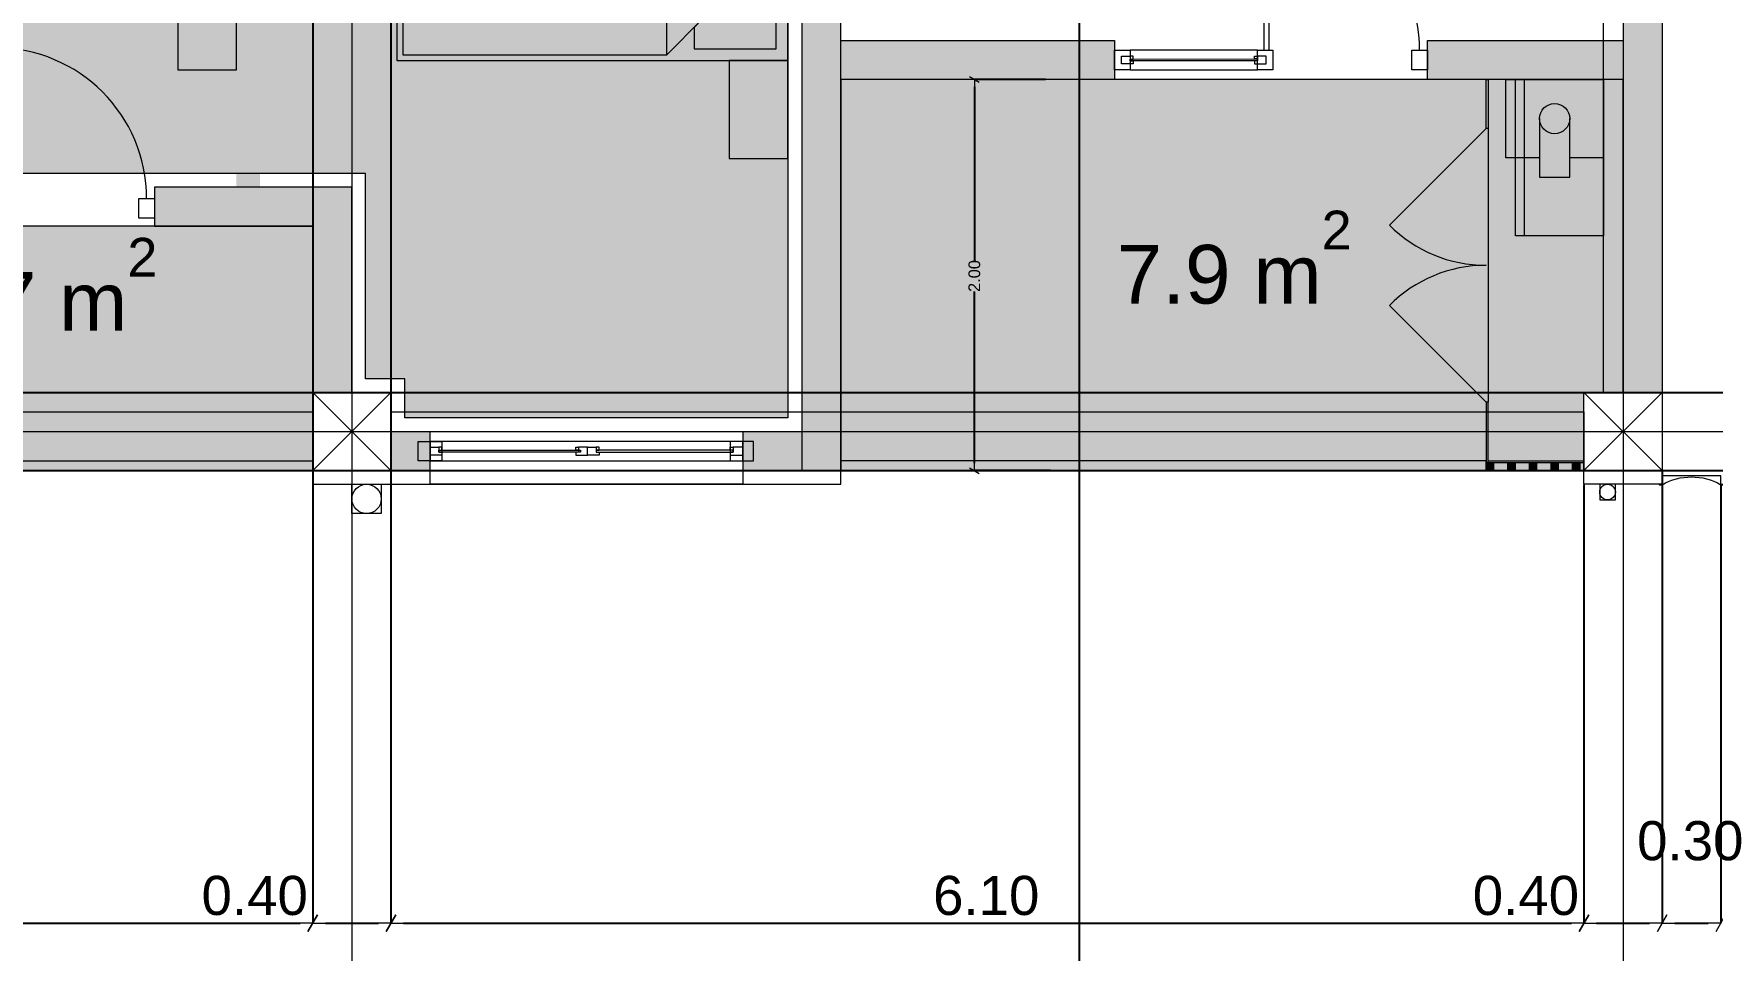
# Model space of a CAD drawing. Header units: millimetres. Extents: x 475616349 to 476941521, y 4620115302 to 4621446928.
# Drawn here: x 476481777 to 476490362, y 4620338040 to 4620342729 of the extents above; entities that cross this region are included whole.
import ezdxf

# ---------------------------------------------------------------- set-up
doc = ezdxf.new("R2010")
doc.units = ezdxf.units.MM
doc.header["$MEASUREMENT"] = 0
for name, color, linetype, lineweight in [('2D Drafting - General_Pen_No__1_Pen_No__7', 7, 'Continuous', 0), ('2D Drafting - General_Pen_No__250_Pen_No__7_Pen_No__250', 7, 'Continuous', 0), ('2D Drafting - General_Pen_No__250_Pen_No__7_Pen_No__7', 7, 'Continuous', 0), ('2D Drafting - General_Pen_No__7_Pen_No__7_Pen_No__7', 7, 'Continuous', 0), ('Doors_Pen_No__7_Pen_No__7_Pen_No__7', 7, 'Continuous', 0), ('G-Anno-Nplt_Pen_No__151', 151, 'Continuous', 0), ('G-Anno-Nplt_Pen_No__4', 7, 'Continuous', 0), ('G-Anno-Nplt_Pen_No__42', 250, 'Continuous', 0), ('G-Anno-Nplt_Pen_No__7', 7, 'Continuous', 0), ('gegmebi_Pen_No__1_Pen_No__7', 7, 'Continuous', 0), ('gegmebi_Pen_No__7_Pen_No__7', 7, 'Continuous', 0), ('kar-panjara_Pen_No__7_Pen_No__7_Pen_No__7', 7, 'Continuous', 0), ('New_2D Drafting - General_Pen_No__250_Pen_No__7_Pen_No__255', 255, 'Continuous', 0), ('New_2D Drafting - General_Pen_No__2_Pen_No__250', 7, 'Continuous', 0), ('New_2D Drafting - General_Pen_No__30_Pen_No__9_Pen_No__9_Pen_No__255', 255, 'Continuous', 0), ('New_2D Drafting - General_Pen_No__30_Pen_No__9_Pen_No__9_Pen_No__7', 7, 'Continuous', 0), ('New_G-Anno-Nplt_Pen_No__4', 7, 'Continuous', 0), ('New_G-Anno-Nplt_Pen_No__42', 250, 'Continuous', 0), ('New_R03_Nakveti_Pen_No__4', 7, 'Continuous', 0), ('New_reg_nak_Pen_No__250', 7, 'Continuous', 0), ('New_reg_nak_Pen_No__7', 7, 'Continuous', 0), ('New_Structural - Bearing_Pen_No__250', 7, 'Continuous', 0), ('zoma_Pen_No__5_Pen_No__5', 5, 'Continuous', 0)]:
    doc.layers.add(name, color=color, linetype=linetype, lineweight=lineweight)
doc.layers.add('New_--aveji_Pen_No__251', color=7, linetype='Continuous', lineweight=0, true_color=0x656565)
for name, color, linetype in [('New_R03_Nakveti', 7, 'Continuous'), ('New_zoma', 7, 'Continuous'), ('zoma', 7, 'Continuous')]:
    doc.layers.add(name, color=color, linetype=linetype)
doc.styles.add('GENERATED_STYLE_1', font='arial.ttf')
doc.styles.add('GENERATED_STYLE_2', font='arial.ttf')
doc.dimstyles.new('GENERATED_STYLE__10', dxfattribs={"dimtxt": 100, "dimasz": 68.640772, "dimexe": 0.18, "dimexo": 900, "dimgap": 0.09, "dimtad": 1, "dimtih": 1, "dimtoh": 1, "dimlfac": 0.001, "dimzin": 0, "dimdsep": 46, "dimtxsty": 'GENERATED_STYLE_2', "dimblk": 'ARROWHEAD_2', "dimblk1": 'ARROWHEAD_2', "dimblk2": 'ARROWHEAD_2', "dimcen": 0.09, "dimclrd": 7, "dimclre": 7, "dimclrt": 7, "dimadec": 0, "dimazin": 0, "dimtfac": 1, "dimtdec": 4, "dimtmove": 0, "dimatfit": 3, "dimfxl": 1, "dimtolj": 1, "dimtzin": 0, "dimarcsym": 0})
doc.dimstyles.new('GENERATED_STYLE__29', dxfattribs={"dimtxt": 80.000001, "dimasz": 38, "dimexe": 0.18, "dimexo": 3, "dimgap": 0.09, "dimtad": 1, "dimlfac": 0.001, "dimzin": 0, "dimdsep": 46, "dimtxsty": 'GENERATED_STYLE_2', "dimblk": 'ARROWHEAD_2', "dimblk1": 'ARROWHEAD_2', "dimblk2": 'ARROWHEAD_2', "dimcen": 0.09, "dimclrd": 142, "dimclre": 142, "dimclrt": 142, "dimadec": 0, "dimazin": 0, "dimtfac": 1, "dimtdec": 4, "dimtmove": 0, "dimatfit": 3, "dimfxl": 1, "dimtolj": 1, "dimtzin": 0, "dimarcsym": 0})
doc.dimstyles.new('GENERATED_STYLE__3', dxfattribs={"dimtxt": 200, "dimasz": 64.421331, "dimexe": 0.18, "dimexo": 3, "dimgap": 0.09, "dimtad": 1, "dimtih": 1, "dimtoh": 1, "dimlfac": 0.001, "dimzin": 0, "dimdsep": 46, "dimtxsty": 'GENERATED_STYLE_2', "dimblk": 'ARROWHEAD_2', "dimblk1": 'ARROWHEAD_2', "dimblk2": 'ARROWHEAD_2', "dimcen": 0.09, "dimclrd": 142, "dimclre": 142, "dimclrt": 142, "dimadec": 0, "dimazin": 0, "dimtfac": 1, "dimtdec": 4, "dimtmove": 2, "dimatfit": 3, "dimfxl": 1, "dimtolj": 1, "dimtzin": 0, "dimarcsym": 0})
doc.dimstyles.new('GENERATED_STYLE__8', dxfattribs={"dimtxt": 60.000002, "dimasz": 38, "dimexe": 0.18, "dimexo": 3, "dimgap": 0.09, "dimtad": 1, "dimlfac": 0.001, "dimzin": 0, "dimdsep": 46, "dimtxsty": 'GENERATED_STYLE_2', "dimblk": 'ARROWHEAD_2', "dimblk1": 'ARROWHEAD_2', "dimblk2": 'ARROWHEAD_2', "dimcen": 0.09, "dimclrd": 142, "dimclre": 142, "dimclrt": 142, "dimadec": 0, "dimazin": 0, "dimtfac": 1, "dimtdec": 4, "dimtmove": 0, "dimatfit": 3, "dimfxl": 1, "dimtolj": 1, "dimtzin": 0, "dimarcsym": 0})
doc.dimstyles.new('GENERATED_STYLE__9', dxfattribs={"dimtxt": 100, "dimasz": 68.640772, "dimexe": 0.18, "dimexo": 900, "dimgap": 0.09, "dimtad": 1, "dimlfac": 0.001, "dimzin": 0, "dimdsep": 46, "dimtxsty": 'GENERATED_STYLE_2', "dimblk": 'ARROWHEAD_2', "dimblk1": 'ARROWHEAD_2', "dimblk2": 'ARROWHEAD_2', "dimcen": 0.09, "dimclrd": 7, "dimclre": 7, "dimclrt": 7, "dimadec": 0, "dimazin": 0, "dimtfac": 1, "dimtdec": 4, "dimtmove": 0, "dimatfit": 3, "dimfxl": 1, "dimtolj": 1, "dimtzin": 0, "dimarcsym": 0})

# ---------------------------------------------------------------- blocks, each defined once
blk = doc.blocks.new('Bed Layout 23_2')
at = {"layer": 'New_R03_Nakveti_Pen_No__4', "color": 7, "linetype": 'Continuous', "lineweight": 0}
for p, q in [((-900, 0), (-1399.9, 0)), ((-1399.9, 0), (-1399.9, -300)), ((-900, -300), (-900, 0)), ((900, 0), (-900, 0)), ((-900, 0), (-900, -2000)), ((1399.9, 0), (900, 0)), ((900, 0), (900, -300)), ((900, -2000), (900, 0)), ((1399.9, -300), (1399.9, 0)), ((-1399.9, -300), (-900, -300)), ((900, -300), (1399.9, -300)), ((-690, -440), (-870, -620)), ((0, -440), (-690, -440)), ((-690, -440), (-690, -620)), ((690, -440), (0, -440)), ((870, -620), (690, -440)), ((690, -440), (690, -620)), ((-870, -620), (-870, -1970)), ((-870, -620), (-690, -620)), ((870, -620), (690, -620)), ((870, -1970), (870, -620)), ((-870, -1970), (0, -1970)), ((0, -1970), (870, -1970)), ((-900, -2000), (900, -2000))]:
    blk.add_line(p, q, dxfattribs=at)
at = {"layer": 'New_R03_Nakveti_Pen_No__4', "color": 7, "linetype": 'Continuous', "lineweight": 0, "flags": 128}
for points in [[(-60, -440), (-60, -60), (-840, -60), (-840, -480), (-730, -480), (-690, -440)], [(690, -440), (730, -480), (840, -480), (840, -60), (60, -60), (60, -440)]]:
    blk.add_lwpolyline(points, close=True, dxfattribs=at)
blk = doc.blocks.new('ARROWHEAD_2')
at = {"color": 0, "linetype": 'Continuous', "lineweight": 0}
for p, q in [((0, 0), (-1, 0)), ((-0.38, -0.66), (0.38, 0.66))]:
    blk.add_line(p, q, dxfattribs=at)
blk = doc.blocks.new('*D4013')
at = {"layer": 'Defpoints', "color": 0, "linetype": 'Continuous', "transparency": 16777216}
for p in [(476486588, 4620342493.8), (476486955, 4620342493.8), (476486980.4, 4620340493.8)]:
    blk.add_point(p, dxfattribs=at)
at = {"layer": 'New_zoma', "color": 142, "linetype": 'Continuous', "lineweight": -2, "transparency": 16777216}
for p, q in [((476486952, 4620342493.8), (476486587.8, 4620342493.8)), ((476486588, 4620342455.8), (476486588, 4620341567.5)), ((476486588, 4620340531.8), (476486588, 4620341410.6)), ((476486977.4, 4620340493.8), (476486587.8, 4620340493.8))]:
    blk.add_line(p, q, dxfattribs=at)
at = {"layer": 'New_zoma', "color": 142, "linetype": 'Continuous', "lineweight": -2, "transparency": 16777216, "xscale": 38.00000000000001, "yscale": 38.00000000000001, "zscale": 38.00000000000001}
for p, rotation in [((476486588, 4620342493.8), 90), ((476486588, 4620340493.8), 270)]:
    blk.add_blockref('ARROWHEAD_2', p, dxfattribs=dict(at, rotation=rotation))
at = {"layer": 'New_zoma', "color": 142, "linetype": 'Continuous', "lineweight": 0, "transparency": 16777216, "insert": (476486588, 4620341489), "char_height": 60, "attachment_point": 5, "rotation": 90, "style": 'GENERATED_STYLE_2'}
blk.add_mtext('\\A1;2.00', dxfattribs=at)
blk = doc.blocks.new('*D4042')
at = {"layer": 'Defpoints', "color": 0, "linetype": 'Continuous', "transparency": 16777216}
for p in [(476476705, 4620355430.7), (476483205, 4620355430.7), (476483205, 4620338180.3)]:
    blk.add_point(p, dxfattribs=at)
at = {"layer": 'zoma', "color": 142, "linetype": 'Continuous', "lineweight": -2, "transparency": 16777216}
for p, q in [((476476705, 4620355427.7), (476476705, 4620338180.1)), ((476483205, 4620355427.7), (476483205, 4620338180.1)), ((476476769.4, 4620338180.3), (476483140.6, 4620338180.3))]:
    blk.add_line(p, q, dxfattribs=at)
at = {"layer": 'zoma', "color": 142, "linetype": 'Continuous', "lineweight": -2, "transparency": 16777216, "xscale": 64.4213309708986, "yscale": 64.4213309708986, "zscale": 64.4213309708986, "rotation": 180}
blk.add_blockref('ARROWHEAD_2', (476476705, 4620338180.3), dxfattribs=at)
at = {"layer": 'zoma', "color": 142, "linetype": 'Continuous', "lineweight": -2, "transparency": 16777216, "xscale": 64.4213309708986, "yscale": 64.4213309708986, "zscale": 64.4213309708986}
blk.add_blockref('ARROWHEAD_2', (476483205, 4620338180.3), dxfattribs=at)
at = {"layer": 'zoma', "color": 142, "linetype": 'Continuous', "lineweight": 0, "transparency": 16777216, "insert": (476479948.7, 4620338320.3), "char_height": 200, "attachment_point": 5, "style": 'GENERATED_STYLE_2'}
blk.add_mtext('\\A1;6.50', dxfattribs=at)
blk = doc.blocks.new('*D4043')
at = {"layer": 'Defpoints', "color": 0, "linetype": 'Continuous', "transparency": 16777216}
for p in [(476483205, 4620355430.7), (476483605, 4620355430.7), (476483605, 4620338180.3)]:
    blk.add_point(p, dxfattribs=at)
at = {"layer": 'zoma', "color": 142, "linetype": 'Continuous', "lineweight": -2, "transparency": 16777216}
for p, q in [((476483205, 4620355427.7), (476483205, 4620338180.1)), ((476483605, 4620355427.7), (476483605, 4620338180.1)), ((476483269.4, 4620338180.3), (476483540.6, 4620338180.3))]:
    blk.add_line(p, q, dxfattribs=at)
at = {"layer": 'zoma', "color": 142, "linetype": 'Continuous', "lineweight": -2, "transparency": 16777216, "xscale": 64.4213309708986, "yscale": 64.4213309708986, "zscale": 64.4213309708986, "rotation": 180}
blk.add_blockref('ARROWHEAD_2', (476483205, 4620338180.3), dxfattribs=at)
at = {"layer": 'zoma', "color": 142, "linetype": 'Continuous', "lineweight": -2, "transparency": 16777216, "xscale": 64.4213309708986, "yscale": 64.4213309708986, "zscale": 64.4213309708986}
blk.add_blockref('ARROWHEAD_2', (476483605, 4620338180.3), dxfattribs=at)
at = {"layer": 'zoma', "color": 142, "linetype": 'Continuous', "lineweight": 0, "transparency": 16777216, "insert": (476482908.2, 4620338320.3), "char_height": 200, "attachment_point": 5, "style": 'GENERATED_STYLE_2'}
blk.add_mtext('\\A1;0.40', dxfattribs=at)
blk = doc.blocks.new('*D4044')
at = {"layer": 'Defpoints', "color": 0, "linetype": 'Continuous', "transparency": 16777216}
for p in [(476483605, 4620355430.7), (476489705, 4620340424.1), (476489705, 4620338180.3)]:
    blk.add_point(p, dxfattribs=at)
at = {"layer": 'zoma', "color": 142, "linetype": 'Continuous', "lineweight": -2, "transparency": 16777216}
for p, q in [((476483605, 4620355427.7), (476483605, 4620338180.1)), ((476489705, 4620340421.1), (476489705, 4620338180.1)), ((476483669.4, 4620338180.3), (476489640.6, 4620338180.3))]:
    blk.add_line(p, q, dxfattribs=at)
at = {"layer": 'zoma', "color": 142, "linetype": 'Continuous', "lineweight": -2, "transparency": 16777216, "xscale": 64.4213309708986, "yscale": 64.4213309708986, "zscale": 64.4213309708986, "rotation": 180}
blk.add_blockref('ARROWHEAD_2', (476483605, 4620338180.3), dxfattribs=at)
at = {"layer": 'zoma', "color": 142, "linetype": 'Continuous', "lineweight": -2, "transparency": 16777216, "xscale": 64.4213309708986, "yscale": 64.4213309708986, "zscale": 64.4213309708986}
blk.add_blockref('ARROWHEAD_2', (476489705, 4620338180.3), dxfattribs=at)
at = {"layer": 'zoma', "color": 142, "linetype": 'Continuous', "lineweight": 0, "transparency": 16777216, "insert": (476486648.7, 4620338320.3), "char_height": 200, "attachment_point": 5, "style": 'GENERATED_STYLE_2'}
blk.add_mtext('\\A1;6.10', dxfattribs=at)
blk = doc.blocks.new('*D4045')
at = {"layer": 'Defpoints', "color": 0, "linetype": 'Continuous', "transparency": 16777216}
for p in [(476490105, 4620340493.8), (476489705, 4620340424.1), (476490105, 4620338180.3)]:
    blk.add_point(p, dxfattribs=at)
at = {"layer": 'zoma', "color": 142, "linetype": 'Continuous', "lineweight": -2, "transparency": 16777216}
for p, q in [((476490105, 4620340490.8), (476490105, 4620338180.1)), ((476489705, 4620340421.1), (476489705, 4620338180.1)), ((476489769.4, 4620338180.3), (476490040.6, 4620338180.3))]:
    blk.add_line(p, q, dxfattribs=at)
at = {"layer": 'zoma', "color": 142, "linetype": 'Continuous', "lineweight": -2, "transparency": 16777216, "xscale": 64.4213309708986, "yscale": 64.4213309708986, "zscale": 64.4213309708986, "rotation": 180}
blk.add_blockref('ARROWHEAD_2', (476489705, 4620338180.3), dxfattribs=at)
at = {"layer": 'zoma', "color": 142, "linetype": 'Continuous', "lineweight": -2, "transparency": 16777216, "xscale": 64.4213309708986, "yscale": 64.4213309708986, "zscale": 64.4213309708986}
blk.add_blockref('ARROWHEAD_2', (476490105, 4620338180.3), dxfattribs=at)
at = {"layer": 'zoma', "color": 142, "linetype": 'Continuous', "lineweight": 0, "transparency": 16777216, "insert": (476489408.2, 4620338320.3), "char_height": 200, "attachment_point": 5, "style": 'GENERATED_STYLE_2'}
blk.add_mtext('\\A1;0.40', dxfattribs=at)
blk = doc.blocks.new('*D4046')
at = {"layer": 'Defpoints', "color": 0, "linetype": 'Continuous', "transparency": 16777216}
for p in [(476490105, 4620340493.8), (476490405, 4620340423.6), (476490405, 4620338180.3)]:
    blk.add_point(p, dxfattribs=at)
at = {"layer": 'zoma', "color": 142, "linetype": 'Continuous', "lineweight": -2, "transparency": 16777216}
for p, q in [((476490105, 4620340490.8), (476490105, 4620338180.1)), ((476490405, 4620340420.6), (476490405, 4620338180.1)), ((476490169.4, 4620338180.3), (476490340.6, 4620338180.3))]:
    blk.add_line(p, q, dxfattribs=at)
at = {"layer": 'zoma', "color": 142, "linetype": 'Continuous', "lineweight": -2, "transparency": 16777216, "xscale": 64.4213309708986, "yscale": 64.4213309708986, "zscale": 64.4213309708986, "rotation": 180}
blk.add_blockref('ARROWHEAD_2', (476490105, 4620338180.3), dxfattribs=at)
at = {"layer": 'zoma', "color": 142, "linetype": 'Continuous', "lineweight": -2, "transparency": 16777216, "xscale": 64.4213309708986, "yscale": 64.4213309708986, "zscale": 64.4213309708986}
blk.add_blockref('ARROWHEAD_2', (476490405, 4620338180.3), dxfattribs=at)
at = {"layer": 'zoma', "color": 142, "linetype": 'Continuous', "lineweight": 0, "transparency": 16777216, "insert": (476490248.7, 4620338600.3), "char_height": 200, "attachment_point": 5, "style": 'GENERATED_STYLE_2'}
blk.add_mtext('\\A1;0.30', dxfattribs=at)
blk = doc.blocks.new('*D3923')
at = {"layer": 'Defpoints', "color": 0, "linetype": 'Continuous', "transparency": 16777216}
for p in [(476467805.1, 4620355693.7), (476533682.1, 4620355693.7), (476467805.1, 4620340493.7)]:
    blk.add_point(p, dxfattribs=at)
at = {"layer": 'zoma', "color": 7, "linetype": 'Continuous', "lineweight": -2, "transparency": 16777216}
for p, q in [((476468705.1, 4620355693.7), (476533682.3, 4620355693.7)), ((476533682.1, 4620355625.1), (476533682.1, 4620348251.7)), ((476533682.1, 4620340562.4), (476533682.1, 4620347923.8)), ((476468705.1, 4620340493.7), (476533682.3, 4620340493.7))]:
    blk.add_line(p, q, dxfattribs=at)
at = {"layer": 'zoma', "color": 7, "linetype": 'Continuous', "lineweight": -2, "transparency": 16777216, "xscale": 68.64077230571034, "yscale": 68.64077230571034, "zscale": 68.64077230571034}
for p, rotation in [((476533682.1, 4620355693.7), 90), ((476533682.1, 4620340493.7), 270)]:
    blk.add_blockref('ARROWHEAD_2', p, dxfattribs=dict(at, rotation=rotation))
at = {"layer": 'zoma', "color": 7, "linetype": 'Continuous', "lineweight": 0, "transparency": 16777216, "insert": (476533682.1, 4620348087.8), "char_height": 100, "attachment_point": 5, "rotation": 90, "style": 'GENERATED_STYLE_2'}
blk.add_mtext('\\A1;15.20', dxfattribs=at)
blk = doc.blocks.new('*D3924')
at = {"layer": 'Defpoints', "color": 0, "linetype": 'Continuous', "transparency": 16777216}
for p in [(476467805.1, 4620340893.7), (476533022.8, 4620340893.7), (476467805.1, 4620340493.7)]:
    blk.add_point(p, dxfattribs=at)
at = {"layer": 'zoma', "color": 7, "linetype": 'Continuous', "lineweight": -2, "transparency": 16777216}
for p, q in [((476468705.1, 4620340893.7), (476533022.9, 4620340893.7)), ((476533022.8, 4620340825.1), (476533022.8, 4620340562.4)), ((476468705.1, 4620340493.7), (476533022.9, 4620340493.7)), ((476533022.8, 4620340493.7), (476533022.8, 4620340196.9))]:
    blk.add_line(p, q, dxfattribs=at)
at = {"layer": 'zoma', "color": 7, "linetype": 'Continuous', "lineweight": -2, "transparency": 16777216, "xscale": 68.64077230571034, "yscale": 68.64077230571034, "zscale": 68.64077230571034}
for p, rotation in [((476533022.8, 4620340893.7), 90), ((476533022.8, 4620340493.7), 270)]:
    blk.add_blockref('ARROWHEAD_2', p, dxfattribs=dict(at, rotation=rotation))
at = {"layer": 'zoma', "color": 7, "linetype": 'Continuous', "lineweight": 0, "transparency": 16777216, "insert": (476532893, 4620340196.9), "char_height": 100, "attachment_point": 5, "rotation": 90, "style": 'GENERATED_STYLE_2'}
blk.add_mtext('\\A1;0.40', dxfattribs=at)
blk = doc.blocks.new('*D3925')
at = {"layer": 'Defpoints', "color": 0, "linetype": 'Continuous', "transparency": 16777216}
for p in [(476531705.1, 4620345093.7), (476532893, 4620345093.7), (476467805.1, 4620340893.7)]:
    blk.add_point(p, dxfattribs=at)
at = {"layer": 'zoma', "color": 7, "linetype": 'Continuous', "lineweight": -2, "transparency": 16777216}
for p, q in [((476532605.1, 4620345093.7), (476532893.2, 4620345093.7)), ((476532893, 4620345025.1), (476532893, 4620343119.2)), ((476532893, 4620340962.4), (476532893, 4620342855.6)), ((476468705.1, 4620340893.7), (476532893.2, 4620340893.7))]:
    blk.add_line(p, q, dxfattribs=at)
at = {"layer": 'zoma', "color": 7, "linetype": 'Continuous', "lineweight": -2, "transparency": 16777216, "xscale": 68.64077230571034, "yscale": 68.64077230571034, "zscale": 68.64077230571034}
for p, rotation in [((476532893, 4620345093.7), 90), ((476532893, 4620340893.7), 270)]:
    blk.add_blockref('ARROWHEAD_2', p, dxfattribs=dict(at, rotation=rotation))
at = {"layer": 'zoma', "color": 7, "linetype": 'Continuous', "lineweight": 0, "transparency": 16777216, "insert": (476532893, 4620342987.4), "char_height": 100, "attachment_point": 5, "rotation": 90, "style": 'GENERATED_STYLE_2'}
blk.add_mtext('\\A1;4.20', dxfattribs=at)
blk = doc.blocks.new('*D3947')
at = {"layer": 'Defpoints', "color": 0, "linetype": 'Continuous', "transparency": 16777216}
for p in [(476467805.1, 4620340493.8), (476531355.1, 4620340493.8), (476531705.1, 4620330975.6)]:
    blk.add_point(p, dxfattribs=at)
at = {"layer": 'zoma', "color": 7, "linetype": 'Continuous', "lineweight": -2, "transparency": 16777216}
for p, q in [((476468705.1, 4620340493.8), (476531355.3, 4620340493.8)), ((476531355.1, 4620340425.1), (476531355.1, 4620335848.4)), ((476531355.1, 4620331044.3), (476531355.1, 4620335589.5)), ((476530805.1, 4620330975.6), (476531354.9, 4620330975.6))]:
    blk.add_line(p, q, dxfattribs=at)
at = {"layer": 'zoma', "color": 7, "linetype": 'Continuous', "lineweight": -2, "transparency": 16777216, "xscale": 68.64077230571034, "yscale": 68.64077230571034, "zscale": 68.64077230571034}
for p, rotation in [((476531355.1, 4620340493.8), 90), ((476531355.1, 4620330975.6), 270)]:
    blk.add_blockref('ARROWHEAD_2', p, dxfattribs=dict(at, rotation=rotation))
at = {"layer": 'zoma', "color": 7, "linetype": 'Continuous', "lineweight": 0, "transparency": 16777216, "insert": (476531355.1, 4620335719), "char_height": 100, "attachment_point": 5, "rotation": 90, "style": 'GENERATED_STYLE_2'}
blk.add_mtext('\\A1;9.52', dxfattribs=at)

msp = doc.modelspace()

# ---------------------------------------------------------------- hatches: boundary and pattern name
at = {"layer": '2D Drafting - General_Pen_No__250_Pen_No__7_Pen_No__7', "linetype": 'Continuous', "lineweight": 0}
for points in [[(476485705.012, 4620347968.75), (476485705.012, 4620340493.76), (476485905.012, 4620340493.76), (476485905.012, 4620347968.75)], [(476489905.012, 4620347893.75), (476489905.012, 4620340893.75), (476490105.012, 4620340893.75), (476490105.012, 4620347893.75)], [(476482934.986, 4620345309.35), (476482985.049, 4620345309.35), (476482985.049, 4620345211.226), (476482934.986, 4620345211.226), (476482934.986, 4620341943.75), (476482814.986, 4620341943.75), (476482814.986, 4620345309.35)], [(476487305.006, 4620342493.75), (476485905.012, 4620342493.75), (476485905.012, 4620342693.75), (476487305.006, 4620342693.75)], [(476489905.012, 4620342493.75), (476488905.006, 4620342493.75), (476488905.006, 4620342693.75), (476489905.012, 4620342693.75)], [(476489214.911, 4620342493.75), (476489214.911, 4620342243.75), (476489204.911, 4620342243.75), (476489204.911, 4620342493.75)], [(476483205.15, 4620341743.75), (476483205.15, 4620341943.75), (476482395.224, 4620341943.75), (476482395.224, 4620341743.75)], [(476483205.012, 4620341943.75), (476483205.012, 4620340893.75), (476483405.012, 4620340893.75), (476483405.012, 4620341943.75)], [(476489204.911, 4620340843.75), (476489204.911, 4620340533.75), (476489214.911, 4620340533.75), (476489214.911, 4620340843.75)], [(476483804.932, 4620340493.76), (476483804.932, 4620340693.76), (476483605.012, 4620340693.76), (476483605.012, 4620340493.76)], [(476485705.012, 4620340493.76), (476485705.012, 4620340693.76), (476485404.936, 4620340693.76), (476485404.936, 4620340493.76)], [(476489214.911, 4620340543.75), (476489705.012, 4620340543.75), (476489705.012, 4620340533.75), (476489214.911, 4620340533.75)]]:
    msp.add_hatch(color=7, dxfattribs=at).paths.add_polyline_path(points)
at = {"layer": 'G-Anno-Nplt_Pen_No__151', "linetype": 'Continuous', "lineweight": 0, "true_color": 0x1f2f3f}
msp.add_hatch(color=169, dxfattribs=at).paths.add_polyline_path([(476479475.012, 4620342013.75), (476479475.012, 4620347943.487), (476479875.012, 4620347943.487), (476479875.012, 4620348383.675), (476483135.012, 4620348383.675), (476483135.012, 4620347698.75), (476484055.16, 4620347698.75), (476484055.16, 4620347768.75), (476485264.824, 4620347768.75), (476485264.824, 4620347368.75), (476485635.012, 4620347368.75), (476485705.012, 4620347368.75), (476485705.012, 4620345316.836), (476485635.012, 4620345316.836), (476485635.012, 4620340763.757), (476483675.012, 4620340763.757), (476483675.012, 4620340963.75), (476483475.012, 4620340963.75), (476483475.012, 4620342013.75)])
at = {"layer": 'G-Anno-Nplt_Pen_No__42', "linetype": 'Continuous', "lineweight": 0}
msp.add_hatch(color=250, dxfattribs=at).paths.add_polyline_path([(476483205.012, 4620340493.75), (476483205.012, 4620341743.75), (476479405.012, 4620341743.75), (476479405.012, 4620340493.75)])
at = {"layer": 'New_2D Drafting - General_Pen_No__250_Pen_No__7_Pen_No__255', "linetype": 'Continuous', "lineweight": 0}
for points in [[(476489805.012, 4620342493.75), (476489305.012, 4620342493.746), (476489305.016, 4620342093.75), (476489478.001, 4620342093.752), (476489478.002, 4620341993.749), (476489632.028, 4620341993.75), (476489632.027, 4620342093.753), (476489805.016, 4620342093.755)], [(476489805.012, 4620342493.75), (476489355.012, 4620342493.75), (476489355.012, 4620341693.75), (476489805.012, 4620341693.75)]]:
    msp.add_hatch(color=255, dxfattribs=at).paths.add_polyline_path(points)
at = {"layer": 'New_2D Drafting - General_Pen_No__30_Pen_No__9_Pen_No__9_Pen_No__255', "linetype": 'Continuous', "lineweight": 0}
for points in [[(476489244.911, 4620340493.75), (476489244.911, 4620340533.75), (476489204.911, 4620340533.75), (476489204.911, 4620340493.75)], [(476489354.911, 4620340493.75), (476489354.911, 4620340533.75), (476489314.911, 4620340533.75), (476489314.911, 4620340493.75)], [(476489464.911, 4620340493.75), (476489464.911, 4620340533.75), (476489424.911, 4620340533.75), (476489424.911, 4620340493.75)], [(476489574.911, 4620340493.75), (476489574.911, 4620340533.75), (476489534.911, 4620340533.75), (476489534.911, 4620340493.75)], [(476489684.911, 4620340493.75), (476489684.911, 4620340533.75), (476489644.911, 4620340533.75), (476489644.911, 4620340493.75)]]:
    msp.add_hatch(color=255, dxfattribs=at).paths.add_polyline_path(points)
at = {"layer": 'New_G-Anno-Nplt_Pen_No__42', "linetype": 'Continuous', "lineweight": 0}
msp.add_hatch(color=250, dxfattribs=at).paths.add_polyline_path([(476485905.012, 4620342493.75), (476485905.012, 4620340493.75), (476489705.012, 4620340493.75), (476489705.012, 4620340893.75), (476489905.012, 4620340893.75), (476489905.012, 4620342493.75)])

# ---------------------------------------------------------------- linework, layer by layer
at = {"layer": '2D Drafting - General_Pen_No__1_Pen_No__7', "color": 7, "linetype": 'Continuous', "lineweight": 0}
for p, q in [((476483205.012, 4620340493.75), (476483605.012, 4620340893.75)), ((476483605.012, 4620340493.75), (476483205.012, 4620340893.75)), ((476489705.012, 4620340493.75), (476490105.012, 4620340893.75)), ((476490105.012, 4620340493.75), (476489705.012, 4620340893.75))]:
    msp.add_line(p, q, dxfattribs=at)
at = {"layer": '2D Drafting - General_Pen_No__1_Pen_No__7', "color": 7, "linetype": 'Continuous', "lineweight": 0, "flags": 128}
for points in [[(476489805.012, 4620340893.75), (476489805.012, 4620347893.75), (476490105.012, 4620347893.75), (476490105.012, 4620340893.75)], [(476483605.012, 4620340493.75), (476483205.012, 4620340493.75), (476483205.012, 4620340893.75), (476483605.012, 4620340893.75)], [(476490105.012, 4620340493.75), (476489705.012, 4620340493.75), (476489705.012, 4620340893.75), (476490105.012, 4620340893.75)], [(476483205.012, 4620340493.75), (476476705.012, 4620340493.75), (476476705.012, 4620340793.75), (476483205.012, 4620340793.75)], [(476489705.012, 4620340493.75), (476483605.012, 4620340493.75), (476483605.012, 4620340793.75), (476489705.012, 4620340793.75)]]:
    msp.add_lwpolyline(points, close=True, dxfattribs=at)
at = {"layer": '2D Drafting - General_Pen_No__1_Pen_No__7', "color": 7, "linetype": 'Continuous', "lineweight": 0}
for centre, radius in [((476483480.072, 4620340349.097), 75), ((476489825.536, 4620340384.097), 40)]:
    msp.add_circle(centre, radius, dxfattribs=at)
at = {"layer": '2D Drafting - General_Pen_No__250_Pen_No__7_Pen_No__250', "color": 7, "linetype": 'Continuous', "lineweight": 0, "flags": 128}
for points in [[(476485705.012, 4620347968.75), (476485705.012, 4620340493.76), (476485905.012, 4620340493.76), (476485905.012, 4620347968.75)], [(476487305.006, 4620342493.75), (476485905.012, 4620342493.75), (476485905.012, 4620342693.75), (476487305.006, 4620342693.75)], [(476489905.012, 4620342493.75), (476488905.006, 4620342493.75), (476488905.006, 4620342693.75), (476489905.012, 4620342693.75)], [(476489214.911, 4620342493.75), (476489214.911, 4620342243.75), (476489204.911, 4620342243.75), (476489204.911, 4620342493.75)], [(476483205.15, 4620341743.75), (476483205.15, 4620341943.75), (476482395.224, 4620341943.75), (476482395.224, 4620341743.75)], [(476483205.012, 4620341943.75), (476483205.012, 4620340893.75), (476483405.012, 4620340893.75), (476483405.012, 4620341943.75)], [(476489204.911, 4620340843.75), (476489204.911, 4620340533.75), (476489214.911, 4620340533.75), (476489214.911, 4620340843.75)], [(476489214.911, 4620340543.75), (476489705.012, 4620340543.75), (476489705.012, 4620340533.75), (476489214.911, 4620340533.75)]]:
    msp.add_lwpolyline(points, close=True, dxfattribs=at)
at = {"layer": '2D Drafting - General_Pen_No__7_Pen_No__7_Pen_No__7', "color": 7, "linetype": 'Continuous', "lineweight": 0, "flags": 128}
msp.add_lwpolyline([(476487385.01, 4620342543.788), (476488035.01, 4620342543.817), (476488035.006, 4620342643.756), (476487385.006, 4620342643.727)], close=True, dxfattribs=at)
at = {"layer": '2D Drafting - General_Pen_No__7_Pen_No__7_Pen_No__7', "color": 7, "linetype": 'Continuous', "lineweight": 0}
for centre in [(476488094.694, 4620342643.769), (476481584.913, 4620341885.53)]:
    msp.add_arc(centre, 770.311, 0.0057374, 90.0025306, dxfattribs=at)
at = {"layer": 'Doors_Pen_No__7_Pen_No__7_Pen_No__7', "color": 7, "linetype": 'Continuous', "lineweight": 0, "flags": 128}
msp.add_lwpolyline([(476488068.028, 4620342643.768), (476488094.694, 4620342643.769), (476488094.66, 4620343414.08), (476488067.994, 4620343414.079)], close=True, dxfattribs=at)
at = {"layer": 'G-Anno-Nplt_Pen_No__4', "color": 7, "linetype": 'Continuous', "lineweight": 0, "flags": 128}
for points in [[(476479475.012, 4620342013.75), (476479475.012, 4620347943.487), (476479875.012, 4620347943.487), (476479875.012, 4620348383.675), (476483135.012, 4620348383.675), (476483135.012, 4620347698.75), (476484055.16, 4620347698.75), (476484055.16, 4620347768.75), (476485264.824, 4620347768.75), (476485264.824, 4620347368.75), (476485635.012, 4620347368.75), (476485705.012, 4620347368.75), (476485705.012, 4620345316.836), (476485635.012, 4620345316.836), (476485635.012, 4620340763.757), (476483675.012, 4620340763.757), (476483675.012, 4620340963.75), (476483475.012, 4620340963.75), (476483475.012, 4620342013.75)], [(476483205.012, 4620340493.75), (476483205.012, 4620341743.75), (476479405.012, 4620341743.75), (476479405.012, 4620340493.75)]]:
    msp.add_lwpolyline(points, close=True, dxfattribs=at)
at = {"layer": 'gegmebi_Pen_No__1_Pen_No__7', "color": 7, "linetype": 'Continuous', "lineweight": 0, "flags": 128}
for points in [[(476489478.001, 4620342093.752), (476489305.016, 4620342093.75), (476489305.012, 4620342493.746), (476489805.012, 4620342493.75), (476489805.016, 4620342093.755), (476489632.027, 4620342093.753)], [(476489477.999, 4620342293.75), (476489478.002, 4620341993.749), (476489632.028, 4620341993.75), (476489632.025, 4620342293.752)]]:
    msp.add_lwpolyline(points, dxfattribs=at)
at = {"layer": 'gegmebi_Pen_No__7_Pen_No__7', "color": 7, "linetype": 'Continuous', "lineweight": 0}
for p, q in [((476483405.072, 4620340274.097), (476483405.072, 4620340424.097)), ((476483405.072, 4620340424.097), (476483555.072, 4620340424.097)), ((476483555.072, 4620340424.097), (476483555.072, 4620340274.097)), ((476489785.536, 4620340424.097), (476489785.536, 4620340344.097)), ((476489865.536, 4620340424.097), (476489785.536, 4620340424.097)), ((476489865.536, 4620340344.097), (476489865.536, 4620340424.097)), ((476489785.536, 4620340344.097), (476489865.536, 4620340344.097)), ((476483555.072, 4620340274.097), (476483405.072, 4620340274.097))]:
    msp.add_line(p, q, dxfattribs=at)
at = {"layer": 'kar-panjara_Pen_No__7_Pen_No__7_Pen_No__7', "color": 7, "linetype": 'Continuous', "lineweight": 0, "flags": 128}
for points in [[(476487385.01, 4620342543.788), (476487305.01, 4620342543.785), (476487305.006, 4620342643.785), (476487385.006, 4620342643.788)], [(476488115.01, 4620342543.76), (476488035.01, 4620342543.756), (476488035.006, 4620342643.756), (476488115.006, 4620342643.76)], [(476488905.01, 4620342543.837), (476488825.01, 4620342543.834), (476488825.006, 4620342643.834), (476488905.006, 4620342643.837)], [(476487340.007, 4620342613.725), (476487385.007, 4620342613.727), (476487385.008, 4620342598.727), (476487385.008, 4620342588.727), (476487400.008, 4620342588.728), (476487400.009, 4620342573.728), (476487340.009, 4620342573.725)], [(476487400.007, 4620342613.728), (476487385.007, 4620342613.727), (476487385.008, 4620342598.727), (476487400.008, 4620342598.728)], [(476487385.008, 4620342598.727), (476488035.008, 4620342598.756), (476488035.008, 4620342588.756), (476487385.008, 4620342588.727)], [(476488020.007, 4620342613.755), (476488035.007, 4620342613.756), (476488035.008, 4620342598.756), (476488020.008, 4620342598.755)], [(476488080.007, 4620342613.758), (476488035.007, 4620342613.756), (476488035.008, 4620342598.756), (476488035.008, 4620342588.756), (476488020.008, 4620342588.755), (476488020.009, 4620342573.755), (476488080.009, 4620342573.758)], [(476482395.228, 4620341785.598), (476482315.228, 4620341785.595), (476482315.224, 4620341885.595), (476482395.224, 4620341885.598)], [(476483864.609, 4620340543.323), (476483744.609, 4620340543.323), (476483744.609, 4620340643.323), (476483864.609, 4620340643.323)], [(476485404.936, 4620340643.322), (476483804.934, 4620340643.267), (476483804.934, 4620340543.322), (476485404.936, 4620340543.377)], [(476483804.934, 4620340613.207), (476483849.934, 4620340613.207), (476483849.934, 4620340598.207), (476483849.934, 4620340588.207), (476483864.609, 4620340588.207), (476483864.609, 4620340573.207), (476483804.934, 4620340573.207)], [(476483864.609, 4620340613.207), (476483849.934, 4620340613.207), (476483849.934, 4620340598.207), (476483864.609, 4620340598.207)], [(476483849.934, 4620340598.207), (476484573.774, 4620340598.207), (476484573.774, 4620340588.207), (476483849.934, 4620340588.207)], [(476484609.506, 4620340613.207), (476484564.506, 4620340613.207), (476484564.506, 4620340598.207), (476484564.506, 4620340588.207), (476484549.506, 4620340588.207), (476484549.506, 4620340573.207), (476484609.506, 4620340573.207)], [(476484549.506, 4620340613.207), (476484564.506, 4620340613.207), (476484564.506, 4620340598.207), (476484549.506, 4620340598.207)], [(476484609.506, 4620340613.207), (476484654.506, 4620340613.207), (476484654.506, 4620340598.207), (476484654.506, 4620340588.207), (476484669.506, 4620340588.207), (476484669.506, 4620340573.207), (476484609.506, 4620340573.207)], [(476484669.506, 4620340613.207), (476484654.506, 4620340613.207), (476484654.506, 4620340598.207), (476484669.506, 4620340598.207)], [(476485354.506, 4620340598.207), (476484654.506, 4620340598.207), (476484654.506, 4620340588.207), (476485354.506, 4620340588.207)], [(476485339.506, 4620340543.323), (476485459.506, 4620340543.323), (476485459.506, 4620340643.323), (476485339.506, 4620340643.323)], [(476485404.936, 4620340613.207), (476485354.506, 4620340613.207), (476485354.506, 4620340598.207), (476485354.506, 4620340588.207), (476485339.506, 4620340588.207), (476485339.506, 4620340573.207), (476485404.936, 4620340573.207)], [(476485339.506, 4620340613.207), (476485354.506, 4620340613.207), (476485354.506, 4620340598.207), (476485339.506, 4620340598.207)]]:
    msp.add_lwpolyline(points, close=True, dxfattribs=at)
at = {"layer": 'New_--aveji_Pen_No__251', "color": 251, "linetype": 'Continuous', "lineweight": 0, "true_color": 0x656565}
msp.add_lwpolyline([(476482514.986, 4620344342.896), (476482514.986, 4620342542.896), (476482814.986, 4620342542.896), (476482814.986, 4620344342.896)], close=True, dxfattribs=at)
at = {"layer": 'New_2D Drafting - General_Pen_No__30_Pen_No__9_Pen_No__9_Pen_No__7', "color": 7, "linetype": 'Continuous', "lineweight": 0, "flags": 128}
for points in [[(476489244.911, 4620340493.75), (476489244.911, 4620340533.75), (476489204.911, 4620340533.75), (476489204.911, 4620340493.75)], [(476489354.911, 4620340493.75), (476489354.911, 4620340533.75), (476489314.911, 4620340533.75), (476489314.911, 4620340493.75)], [(476489464.911, 4620340493.75), (476489464.911, 4620340533.75), (476489424.911, 4620340533.75), (476489424.911, 4620340493.75)], [(476489574.911, 4620340493.75), (476489574.911, 4620340533.75), (476489534.911, 4620340533.75), (476489534.911, 4620340493.75)], [(476489684.911, 4620340493.75), (476489684.911, 4620340533.75), (476489644.911, 4620340533.75), (476489644.911, 4620340493.75)]]:
    msp.add_lwpolyline(points, close=True, dxfattribs=at)
at = {"layer": 'New_G-Anno-Nplt_Pen_No__4', "color": 7, "linetype": 'Continuous', "lineweight": 0, "flags": 128}
msp.add_lwpolyline([(476485905.012, 4620342493.75), (476485905.012, 4620340493.75), (476489705.012, 4620340493.75), (476489705.012, 4620340893.75), (476489905.012, 4620340893.75), (476489905.012, 4620342493.75)], close=True, dxfattribs=at)
at = {"layer": 'New_reg_nak_Pen_No__250', "color": 7, "linetype": 'Continuous', "lineweight": 0}
for p, q in [((476489400.49, 4620341693.75), (476489400.49, 4620342493.75)), ((476489214.911, 4620342243.75), (476489214.911, 4620340843.75))]:
    msp.add_line(p, q, dxfattribs=at)
at = {"layer": 'New_reg_nak_Pen_No__250', "color": 7, "linetype": 'Continuous', "lineweight": 0, "flags": 128}
for points in [[(476489805.012, 4620342493.75), (476489805.012, 4620341693.75), (476489355.012, 4620341693.75), (476489355.012, 4620342493.75)], [(476483205.012, 4620340493.757), (476480105.012, 4620340493.757), (476480105.012, 4620340543.757), (476483205.012, 4620340543.757)], [(476485905.012, 4620340493.757), (476489204.911, 4620340493.757), (476489204.911, 4620340543.757), (476485905.012, 4620340543.757)]]:
    msp.add_lwpolyline(points, close=True, dxfattribs=at)
at = {"layer": 'New_reg_nak_Pen_No__250', "color": 7, "linetype": 'Continuous', "lineweight": 0}
msp.add_circle((476489555.012, 4620342293.75), 77.013, dxfattribs=at)
at = {"layer": 'New_reg_nak_Pen_No__7', "color": 7, "linetype": 'Continuous', "lineweight": 0, "flags": 128}
for points in [[(476483605.012, 4620355693.75), (476483605.012, 4620355763.75), (476490105.012, 4620355763.75), (476490105.011, 4620340493.75)], [(476483205.012, 4620340493.757), (476483205.012, 4620340424.097), (476485905.012, 4620340424.097), (476485905.012, 4620340493.757)], [(476490105.012, 4620340493.75), (476490105.012, 4620340424.097), (476489705.012, 4620340424.097), (476489705.012, 4620340493.757)]]:
    msp.add_lwpolyline(points, dxfattribs=at)
msp.add_lwpolyline([(476485404.936, 4620340693.748), (476485404.936, 4620340424.097), (476483804.934, 4620340424.097), (476483804.934, 4620340693.748)], close=True, dxfattribs=at)
at = {"layer": 'New_Structural - Bearing_Pen_No__250', "color": 7, "linetype": 'Continuous', "lineweight": 0}
for p, q in [((476489204.911, 4620342243.75), (476488709.936, 4620341748.776)), ((476489204.911, 4620340843.75), (476488709.936, 4620341338.725))]:
    msp.add_line(p, q, dxfattribs=at)
msp.add_lwpolyline([(476490104.936, 4620340421.959, -0.26578795), (476490405.012, 4620340421.959), (476490424.922, 4620340421.959), (476490424.922, 4620340423.75), (476490405.012, 4620340423.75), (476490405.012, 4620340467.69), (476490104.936, 4620340467.69), (476490104.936, 4620340423.75), (476490090.307, 4620340423.75), (476490090.307, 4620340421.959)], format="xyb", close=True, dxfattribs=at)
for centre, start, end in [((476489204.911, 4620342243.75), 224.9999879, 270), ((476489204.911, 4620340843.75), 90, 135.0000121)]:
    msp.add_arc(centre, 700, start, end, dxfattribs=at)
at = {"layer": 'zoma_Pen_No__5_Pen_No__5', "color": 5, "linetype": 'Continuous', "lineweight": 0}
for p, q in [((476483405.012, 4620357964.734), (476483405.012, 4620337089.742)), ((476489905.012, 4620357964.734), (476489905.012, 4620337089.742)), ((476465524.461, 4620340693.75), (476535354.291, 4620340693.75))]:
    msp.add_line(p, q, dxfattribs=at)

# ---------------------------------------------------------------- block references
at = {"layer": 'New_R03_Nakveti', "color": 7, "linetype": 'Continuous', "lineweight": 0, "zscale": 1000, "rotation": 269.9970273048938}
msp.add_blockref('Bed Layout 23_2', (476485634.939, 4620343490.418), dxfattribs=at)

# ---------------------------------------------------------------- texts
at = {"layer": 'G-Anno-Nplt_Pen_No__7', "color": 7, "lineweight": 0, "char_height": 300, "attachment_point": 7, "style": 'GENERATED_STYLE_1'}
for s, insert in [('{\\fArial|b0|i0|c0|p34;7.9 m{\\H0.66x;\\S2^  ;}}', (476487315.597, 4620341343.75)), ('{\\fArial|b0|i0|c0|p34;4.7 m{\\H0.66x;\\S2^  ;}}', (476481209.105, 4620341208.75))]:
    msp.add_mtext(s, dxfattribs=dict(at, insert=insert))

# ---------------------------------------------------------------- dimensions: what is measured, and where the dimension line sits
at = {"layer": 'New_zoma', "color": 7, "linetype": 'Continuous', "lineweight": 0}
dim = msp.add_linear_dim(base=(476486588.015, 4620342493.75), p1=(476486980.36, 4620340493.757), p2=(476486955.006, 4620342493.75), angle=90, dimstyle='GENERATED_STYLE__8', dxfattribs=at)
dim.commit()
dim.dimension.update_dxf_attribs({"geometry": '*D4013', "text_midpoint": (476486588.015, 4620341489.034), "dimtype": 160, "text_rotation": 90})
at = {"layer": 'zoma', "color": 142, "linetype": 'Continuous', "lineweight": 0}
for base, p1, p2, picture, middle in [((476533682.101, 4620355693.723), (476467805.077, 4620340493.723), (476467805.077, 4620355693.723), '*D3923', (476533682.101, 4620348087.781)), ((476532892.973, 4620345093.721), (476467805.077, 4620340893.723), (476531705.084, 4620345093.721), '*D3925', (476532892.973, 4620342987.429)), ((476533022.769, 4620340893.723), (476467805.077, 4620340493.723), (476467805.077, 4620340893.723), '*D3924', (476532892.973, 4620340196.874))]:
    dim = msp.add_linear_dim(base=base, p1=p1, p2=p2, angle=90, dimstyle='GENERATED_STYLE__9', dxfattribs=at)
    dim.commit()
    dim.dimension.update_dxf_attribs({"geometry": picture, "text_midpoint": middle, "dimtype": 160, "text_rotation": 90})
for base, p1, p2, picture, middle in [((476483205.012, 4620338180.292), (476476705.012, 4620355430.658), (476483205.012, 4620355430.658), '*D4042', (476479948.719, 4620338320.292)), ((476483605.011, 4620338180.292), (476483205.012, 4620355430.658), (476483605.011, 4620355430.658), '*D4043', (476482908.164, 4620338320.292)), ((476489705.012, 4620338180.292), (476483605.011, 4620355430.658), (476489705.012, 4620340424.097), '*D4044', (476486648.719, 4620338320.292)), ((476490105.012, 4620338180.292), (476489705.012, 4620340424.097), (476490105.012, 4620340493.75), '*D4045', (476489408.164, 4620338320.292)), ((476490405.012, 4620338180.292), (476490105.012, 4620340493.75), (476490405.012, 4620340423.615), '*D4046', (476490248.719, 4620338600.292))]:
    dim = msp.add_linear_dim(base=base, p1=p1, p2=p2, dimstyle='GENERATED_STYLE__3', dxfattribs=at)
    dim.commit()
    dim.dimension.update_dxf_attribs({"geometry": picture, "text_midpoint": middle, "dimtype": 160})
at = {"layer": 'zoma', "color": 1, "linetype": 'Continuous', "lineweight": 0}
dim = msp.add_linear_dim(base=(476531355.084, 4620340493.75), p1=(476531705.084, 4620330975.634), p2=(476467805.077, 4620340493.75), angle=90, dimstyle='GENERATED_STYLE__10', dxfattribs=at)
dim.commit()
dim.dimension.update_dxf_attribs({"geometry": '*D3947', "text_midpoint": (476531355.084, 4620335718.959), "dimtype": 160, "text_rotation": 90})

# ---------------------------------------------------------------- leaders
at = {"layer": 'New_2D Drafting - General_Pen_No__2_Pen_No__250', "color": 7, "linetype": 'Continuous', "lineweight": 0, "annotation_type": 0, "has_hookline": 1, "hookline_direction": 0, "text_width": 1933.333}
msp.add_leader([(476487123.325, 4620343064.421), (476487123.325, 4620335606.286), (476488223.235, 4620335472.862)], dimstyle='GENERATED_STYLE__29', dxfattribs=at)

doc.saveas('drawing.dxf')
